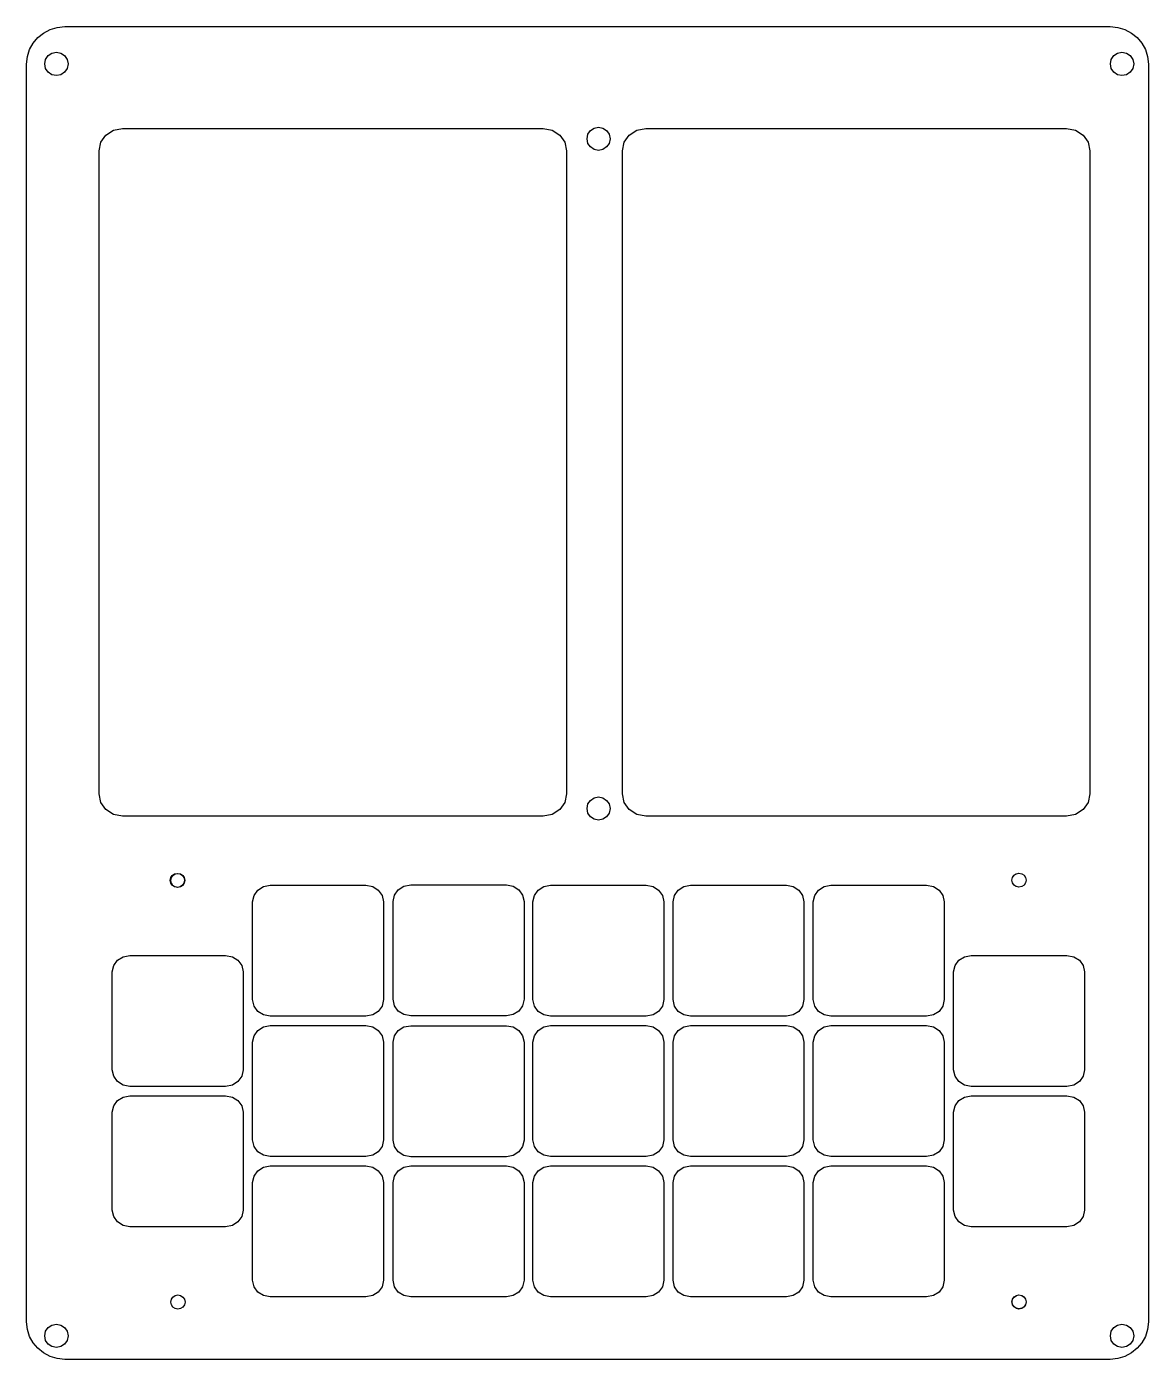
# Model space of a CAD drawing. Extents: x -3.06 to 2.94, y -2.74 to 4.38.
import ezdxf

# ---------------------------------------------------------------- set-up
doc = ezdxf.new("R2010")
doc.units = 0
doc.layers.add('7', color=7, linetype='CONTINUOUS')

msp = doc.modelspace()

# ---------------------------------------------------------------- linework, layer by layer
at = {"layer": '7', "linetype": 'CONTINUOUS'}
for points in [[(-2.858, 4.382), (2.733, 4.382), (2.774, 4.378), (2.812, 4.367), (2.847, 4.348), (2.877, 4.324), (2.902, 4.294), (2.921, 4.26), (2.933, 4.222), (2.937, 4.182), (2.937, -2.542), (2.933, -2.582), (2.921, -2.619), (2.902, -2.653), (2.877, -2.683), (2.847, -2.707), (2.812, -2.726), (2.774, -2.738), (2.733, -2.742), (-2.858, -2.742), (-2.899, -2.738), (-2.937, -2.726), (-2.972, -2.707), (-3.002, -2.683), (-3.027, -2.653), (-3.046, -2.619), (-3.058, -2.582), (-3.062, -2.542), (-3.062, 4.182), (-3.058, 4.222), (-3.046, 4.26), (-3.027, 4.294), (-3.002, 4.324), (-2.972, 4.348), (-2.937, 4.367), (-2.899, 4.378), (-2.858, 4.382)], [(-2.903, 4.12), (-2.927, 4.125), (-2.947, 4.139), (-2.961, 4.158), (-2.965, 4.183), (-2.961, 4.207), (-2.947, 4.227), (-2.927, 4.24), (-2.903, 4.245), (-2.879, 4.24), (-2.859, 4.227), (-2.845, 4.207), (-2.84, 4.183), (-2.845, 4.158), (-2.859, 4.139), (-2.879, 4.125), (-2.903, 4.12)], [(2.796, 4.12), (2.772, 4.125), (2.752, 4.139), (2.738, 4.158), (2.734, 4.183), (2.738, 4.207), (2.752, 4.227), (2.772, 4.24), (2.796, 4.245), (2.82, 4.24), (2.84, 4.227), (2.854, 4.207), (2.859, 4.183), (2.854, 4.158), (2.84, 4.139), (2.82, 4.125), (2.796, 4.12)], [(-2.55, 3.837), (-0.3, 3.837), (-0.251, 3.828), (-0.211, 3.802), (-0.184, 3.764), (-0.175, 3.718), (-0.175, 0.281), (-0.184, 0.235), (-0.211, 0.197), (-0.251, 0.171), (-0.3, 0.162), (-2.55, 0.162), (-2.598, 0.171), (-2.638, 0.197), (-2.665, 0.235), (-2.675, 0.281), (-2.675, 3.718), (-2.665, 3.764), (-2.638, 3.802), (-2.598, 3.828), (-2.55, 3.837)], [(-0.003, 3.72), (-0.027, 3.725), (-0.047, 3.739), (-0.061, 3.758), (-0.065, 3.783), (-0.061, 3.807), (-0.047, 3.827), (-0.027, 3.84), (-0.003, 3.845), (0.02, 3.84), (0.04, 3.827), (0.054, 3.807), (0.059, 3.783), (0.054, 3.758), (0.04, 3.739), (0.02, 3.725), (-0.003, 3.72)], [(0.249, 3.837), (2.499, 3.837), (2.548, 3.828), (2.588, 3.802), (2.615, 3.764), (2.624, 3.718), (2.624, 0.281), (2.615, 0.235), (2.588, 0.197), (2.548, 0.171), (2.499, 0.162), (0.249, 0.162), (0.201, 0.171), (0.161, 0.197), (0.134, 0.235), (0.124, 0.281), (0.124, 3.718), (0.134, 3.764), (0.161, 3.802), (0.201, 3.828), (0.249, 3.837)], [(-0.003, 0.14), (-0.027, 0.145), (-0.047, 0.158), (-0.061, 0.178), (-0.065, 0.202), (-0.061, 0.227), (-0.047, 0.246), (-0.027, 0.26), (-0.003, 0.265), (0.02, 0.26), (0.04, 0.246), (0.054, 0.227), (0.059, 0.202), (0.054, 0.178), (0.04, 0.158), (0.02, 0.145), (-0.003, 0.14)], [(-2.256, -0.144), (-2.241, -0.147), (-2.229, -0.155), (-2.221, -0.167), (-2.218, -0.181), (-2.221, -0.196), (-2.229, -0.208), (-2.241, -0.216), (-2.256, -0.219), (-2.271, -0.216), (-2.283, -0.208), (-2.291, -0.196), (-2.294, -0.181), (-2.291, -0.167), (-2.283, -0.155), (-2.271, -0.147), (-2.256, -0.144)], [(-2.253, -0.144), (-2.239, -0.147), (-2.227, -0.155), (-2.219, -0.167), (-2.216, -0.182), (-2.219, -0.197), (-2.227, -0.209), (-2.239, -0.217), (-2.253, -0.22), (-2.268, -0.217), (-2.28, -0.209), (-2.288, -0.197), (-2.291, -0.182), (-2.288, -0.167), (-2.28, -0.155), (-2.268, -0.147), (-2.253, -0.144)], [(-2.253, -0.144), (-2.239, -0.147), (-2.227, -0.155), (-2.219, -0.167), (-2.216, -0.182), (-2.219, -0.197), (-2.227, -0.209), (-2.239, -0.217), (-2.253, -0.22), (-2.268, -0.217), (-2.28, -0.209), (-2.288, -0.197), (-2.291, -0.182), (-2.288, -0.167), (-2.28, -0.155), (-2.268, -0.147), (-2.253, -0.144)], [(-2.253, -0.144), (-2.239, -0.147), (-2.227, -0.155), (-2.219, -0.167), (-2.216, -0.182), (-2.219, -0.197), (-2.227, -0.209), (-2.239, -0.217), (-2.253, -0.22), (-2.268, -0.217), (-2.28, -0.209), (-2.288, -0.197), (-2.291, -0.182), (-2.288, -0.167), (-2.28, -0.155), (-2.268, -0.147), (-2.253, -0.144)], [(-1.76, -0.208), (-1.248, -0.208), (-1.211, -0.215), (-1.182, -0.234), (-1.161, -0.262), (-1.154, -0.296), (-1.154, -0.819), (-1.161, -0.854), (-1.182, -0.882), (-1.211, -0.901), (-1.248, -0.908), (-1.76, -0.908), (-1.796, -0.901), (-1.826, -0.882), (-1.846, -0.854), (-1.854, -0.819), (-1.854, -0.296), (-1.846, -0.262), (-1.826, -0.234), (-1.796, -0.215), (-1.76, -0.208)], [(-1.008, -0.206), (-0.496, -0.206), (-0.46, -0.213), (-0.43, -0.232), (-0.41, -0.26), (-0.402, -0.295), (-0.402, -0.817), (-0.41, -0.852), (-0.43, -0.88), (-0.46, -0.899), (-0.496, -0.906), (-1.008, -0.906), (-1.045, -0.899), (-1.075, -0.88), (-1.095, -0.852), (-1.102, -0.817), (-1.102, -0.295), (-1.095, -0.26), (-1.075, -0.232), (-1.045, -0.213), (-1.008, -0.206)], [(-0.26, -0.208), (0.251, -0.208), (0.288, -0.215), (0.318, -0.234), (0.338, -0.262), (0.345, -0.296), (0.345, -0.819), (0.338, -0.854), (0.318, -0.882), (0.288, -0.901), (0.251, -0.908), (-0.26, -0.908), (-0.296, -0.901), (-0.326, -0.882), (-0.346, -0.854), (-0.354, -0.819), (-0.354, -0.296), (-0.346, -0.262), (-0.326, -0.234), (-0.296, -0.215), (-0.26, -0.208)], [(0.489, -0.208), (1.001, -0.208), (1.038, -0.215), (1.068, -0.234), (1.088, -0.262), (1.095, -0.296), (1.095, -0.819), (1.088, -0.854), (1.068, -0.882), (1.038, -0.901), (1.001, -0.908), (0.489, -0.908), (0.453, -0.901), (0.423, -0.882), (0.403, -0.854), (0.395, -0.819), (0.395, -0.296), (0.403, -0.262), (0.423, -0.234), (0.453, -0.215), (0.489, -0.208)], [(1.239, -0.208), (1.751, -0.208), (1.788, -0.215), (1.818, -0.234), (1.838, -0.262), (1.845, -0.296), (1.845, -0.819), (1.838, -0.854), (1.818, -0.882), (1.788, -0.901), (1.751, -0.908), (1.239, -0.908), (1.203, -0.901), (1.173, -0.882), (1.153, -0.854), (1.145, -0.819), (1.145, -0.296), (1.153, -0.262), (1.173, -0.234), (1.203, -0.215), (1.239, -0.208)], [(2.245, -0.143), (2.26, -0.146), (2.272, -0.154), (2.28, -0.166), (2.283, -0.18), (2.28, -0.195), (2.272, -0.207), (2.26, -0.215), (2.245, -0.218), (2.231, -0.215), (2.219, -0.207), (2.21, -0.195), (2.207, -0.18), (2.21, -0.166), (2.219, -0.154), (2.231, -0.146), (2.245, -0.143)], [(2.245, -0.143), (2.26, -0.146), (2.272, -0.154), (2.28, -0.166), (2.283, -0.18), (2.28, -0.195), (2.272, -0.207), (2.26, -0.215), (2.245, -0.218), (2.23, -0.215), (2.218, -0.207), (2.21, -0.195), (2.207, -0.18), (2.21, -0.166), (2.218, -0.154), (2.23, -0.146), (2.245, -0.143)], [(-2.51, -0.583), (-1.998, -0.583), (-1.961, -0.59), (-1.932, -0.609), (-1.911, -0.637), (-1.904, -0.671), (-1.904, -1.194), (-1.911, -1.229), (-1.932, -1.257), (-1.961, -1.276), (-1.998, -1.283), (-2.51, -1.283), (-2.546, -1.276), (-2.576, -1.257), (-2.596, -1.229), (-2.604, -1.194), (-2.604, -0.671), (-2.596, -0.637), (-2.576, -0.609), (-2.546, -0.59), (-2.51, -0.583)], [(1.989, -0.583), (2.501, -0.583), (2.538, -0.59), (2.568, -0.609), (2.588, -0.637), (2.595, -0.671), (2.595, -1.194), (2.588, -1.229), (2.568, -1.257), (2.538, -1.276), (2.501, -1.283), (1.989, -1.283), (1.953, -1.276), (1.923, -1.257), (1.903, -1.229), (1.895, -1.194), (1.895, -0.671), (1.903, -0.637), (1.923, -0.609), (1.953, -0.59), (1.989, -0.583)], [(-1.76, -0.958), (-1.248, -0.958), (-1.211, -0.965), (-1.182, -0.984), (-1.161, -1.012), (-1.154, -1.046), (-1.154, -1.569), (-1.161, -1.604), (-1.182, -1.632), (-1.211, -1.651), (-1.248, -1.658), (-1.76, -1.658), (-1.796, -1.651), (-1.826, -1.632), (-1.846, -1.604), (-1.854, -1.569), (-1.854, -1.046), (-1.846, -1.012), (-1.826, -0.984), (-1.796, -0.965), (-1.76, -0.958)], [(-1.008, -0.959), (-0.496, -0.959), (-0.46, -0.965), (-0.43, -0.985), (-0.41, -1.013), (-0.402, -1.047), (-0.402, -1.57), (-0.41, -1.604), (-0.43, -1.632), (-0.46, -1.652), (-0.496, -1.659), (-1.008, -1.659), (-1.045, -1.652), (-1.075, -1.632), (-1.095, -1.604), (-1.102, -1.57), (-1.102, -1.047), (-1.095, -1.013), (-1.075, -0.985), (-1.045, -0.965), (-1.008, -0.959)], [(-0.26, -0.958), (0.251, -0.958), (0.288, -0.965), (0.318, -0.984), (0.338, -1.012), (0.345, -1.046), (0.345, -1.569), (0.338, -1.604), (0.318, -1.632), (0.288, -1.651), (0.251, -1.658), (-0.26, -1.658), (-0.296, -1.651), (-0.326, -1.632), (-0.346, -1.604), (-0.354, -1.569), (-0.354, -1.046), (-0.346, -1.012), (-0.326, -0.984), (-0.296, -0.965), (-0.26, -0.958)], [(0.489, -0.958), (1.001, -0.958), (1.038, -0.965), (1.068, -0.984), (1.088, -1.012), (1.095, -1.046), (1.095, -1.569), (1.088, -1.604), (1.068, -1.632), (1.038, -1.651), (1.001, -1.658), (0.489, -1.658), (0.453, -1.651), (0.423, -1.632), (0.403, -1.604), (0.395, -1.569), (0.395, -1.046), (0.403, -1.012), (0.423, -0.984), (0.453, -0.965), (0.489, -0.958)], [(1.239, -0.958), (1.751, -0.958), (1.788, -0.965), (1.818, -0.984), (1.838, -1.012), (1.845, -1.046), (1.845, -1.569), (1.838, -1.604), (1.818, -1.632), (1.788, -1.651), (1.751, -1.658), (1.239, -1.658), (1.203, -1.651), (1.173, -1.632), (1.153, -1.604), (1.145, -1.569), (1.145, -1.046), (1.153, -1.012), (1.173, -0.984), (1.203, -0.965), (1.239, -0.958)], [(-2.51, -1.333), (-1.998, -1.333), (-1.961, -1.34), (-1.932, -1.359), (-1.911, -1.387), (-1.904, -1.421), (-1.904, -1.944), (-1.911, -1.979), (-1.932, -2.007), (-1.961, -2.026), (-1.998, -2.033), (-2.51, -2.033), (-2.546, -2.026), (-2.576, -2.007), (-2.596, -1.979), (-2.604, -1.944), (-2.604, -1.421), (-2.596, -1.387), (-2.576, -1.359), (-2.546, -1.34), (-2.51, -1.333)], [(1.989, -1.333), (2.501, -1.333), (2.538, -1.34), (2.568, -1.359), (2.588, -1.387), (2.595, -1.421), (2.595, -1.944), (2.588, -1.979), (2.568, -2.007), (2.538, -2.026), (2.501, -2.033), (1.989, -2.033), (1.953, -2.026), (1.923, -2.007), (1.903, -1.979), (1.895, -1.944), (1.895, -1.421), (1.903, -1.387), (1.923, -1.359), (1.953, -1.34), (1.989, -1.333)], [(-1.76, -1.708), (-1.248, -1.708), (-1.211, -1.715), (-1.182, -1.734), (-1.161, -1.762), (-1.154, -1.796), (-1.154, -2.319), (-1.161, -2.354), (-1.182, -2.382), (-1.211, -2.401), (-1.248, -2.408), (-1.76, -2.408), (-1.796, -2.401), (-1.826, -2.382), (-1.846, -2.354), (-1.854, -2.319), (-1.854, -1.796), (-1.846, -1.762), (-1.826, -1.734), (-1.796, -1.715), (-1.76, -1.708)], [(-1.008, -1.708), (-0.496, -1.708), (-0.46, -1.715), (-0.43, -1.734), (-0.41, -1.762), (-0.402, -1.796), (-0.402, -2.319), (-0.41, -2.354), (-0.43, -2.382), (-0.46, -2.401), (-0.496, -2.408), (-1.008, -2.408), (-1.045, -2.401), (-1.075, -2.382), (-1.095, -2.354), (-1.102, -2.319), (-1.102, -1.796), (-1.095, -1.762), (-1.075, -1.734), (-1.045, -1.715), (-1.008, -1.708)], [(-0.26, -1.708), (0.251, -1.708), (0.288, -1.715), (0.318, -1.734), (0.338, -1.762), (0.345, -1.796), (0.345, -2.319), (0.338, -2.354), (0.318, -2.382), (0.288, -2.401), (0.251, -2.408), (-0.26, -2.408), (-0.296, -2.401), (-0.326, -2.382), (-0.346, -2.354), (-0.354, -2.319), (-0.354, -1.796), (-0.346, -1.762), (-0.326, -1.734), (-0.296, -1.715), (-0.26, -1.708)], [(0.489, -1.708), (1.001, -1.708), (1.038, -1.715), (1.068, -1.734), (1.088, -1.762), (1.095, -1.796), (1.095, -2.319), (1.088, -2.354), (1.068, -2.382), (1.038, -2.401), (1.001, -2.408), (0.489, -2.408), (0.453, -2.401), (0.423, -2.382), (0.403, -2.354), (0.395, -2.319), (0.395, -1.796), (0.403, -1.762), (0.423, -1.734), (0.453, -1.715), (0.489, -1.708)], [(1.239, -1.708), (1.751, -1.708), (1.788, -1.715), (1.818, -1.734), (1.838, -1.762), (1.845, -1.796), (1.845, -2.319), (1.838, -2.354), (1.818, -2.382), (1.788, -2.401), (1.751, -2.408), (1.239, -2.408), (1.203, -2.401), (1.173, -2.382), (1.153, -2.354), (1.145, -2.319), (1.145, -1.796), (1.153, -1.762), (1.173, -1.734), (1.203, -1.715), (1.239, -1.708)], [(-2.253, -2.398), (-2.239, -2.401), (-2.227, -2.409), (-2.218, -2.421), (-2.215, -2.436), (-2.218, -2.451), (-2.227, -2.463), (-2.239, -2.471), (-2.253, -2.474), (-2.268, -2.471), (-2.28, -2.463), (-2.288, -2.451), (-2.291, -2.436), (-2.288, -2.421), (-2.28, -2.409), (-2.268, -2.401), (-2.253, -2.398)], [(2.245, -2.397), (2.26, -2.4), (2.272, -2.408), (2.28, -2.42), (2.283, -2.435), (2.28, -2.449), (2.272, -2.461), (2.26, -2.469), (2.245, -2.472), (2.231, -2.469), (2.219, -2.461), (2.21, -2.449), (2.207, -2.435), (2.21, -2.42), (2.219, -2.408), (2.231, -2.4), (2.245, -2.397)], [(2.245, -2.398), (2.26, -2.401), (2.272, -2.409), (2.28, -2.421), (2.283, -2.435), (2.28, -2.45), (2.272, -2.462), (2.26, -2.47), (2.245, -2.473), (2.231, -2.47), (2.219, -2.462), (2.21, -2.45), (2.208, -2.435), (2.21, -2.421), (2.219, -2.409), (2.231, -2.401), (2.245, -2.398)], [(-2.903, -2.679), (-2.927, -2.674), (-2.947, -2.66), (-2.961, -2.641), (-2.965, -2.616), (-2.961, -2.592), (-2.947, -2.572), (-2.927, -2.559), (-2.903, -2.554), (-2.879, -2.559), (-2.859, -2.572), (-2.845, -2.592), (-2.84, -2.616), (-2.845, -2.641), (-2.859, -2.66), (-2.879, -2.674), (-2.903, -2.679)], [(2.796, -2.679), (2.772, -2.674), (2.752, -2.66), (2.738, -2.641), (2.734, -2.616), (2.738, -2.592), (2.752, -2.572), (2.772, -2.559), (2.796, -2.554), (2.82, -2.559), (2.84, -2.572), (2.854, -2.592), (2.859, -2.616), (2.854, -2.641), (2.84, -2.66), (2.82, -2.674), (2.796, -2.679)]]:
    msp.add_lwpolyline(points, dxfattribs=at)

doc.saveas('drawing.dxf')
